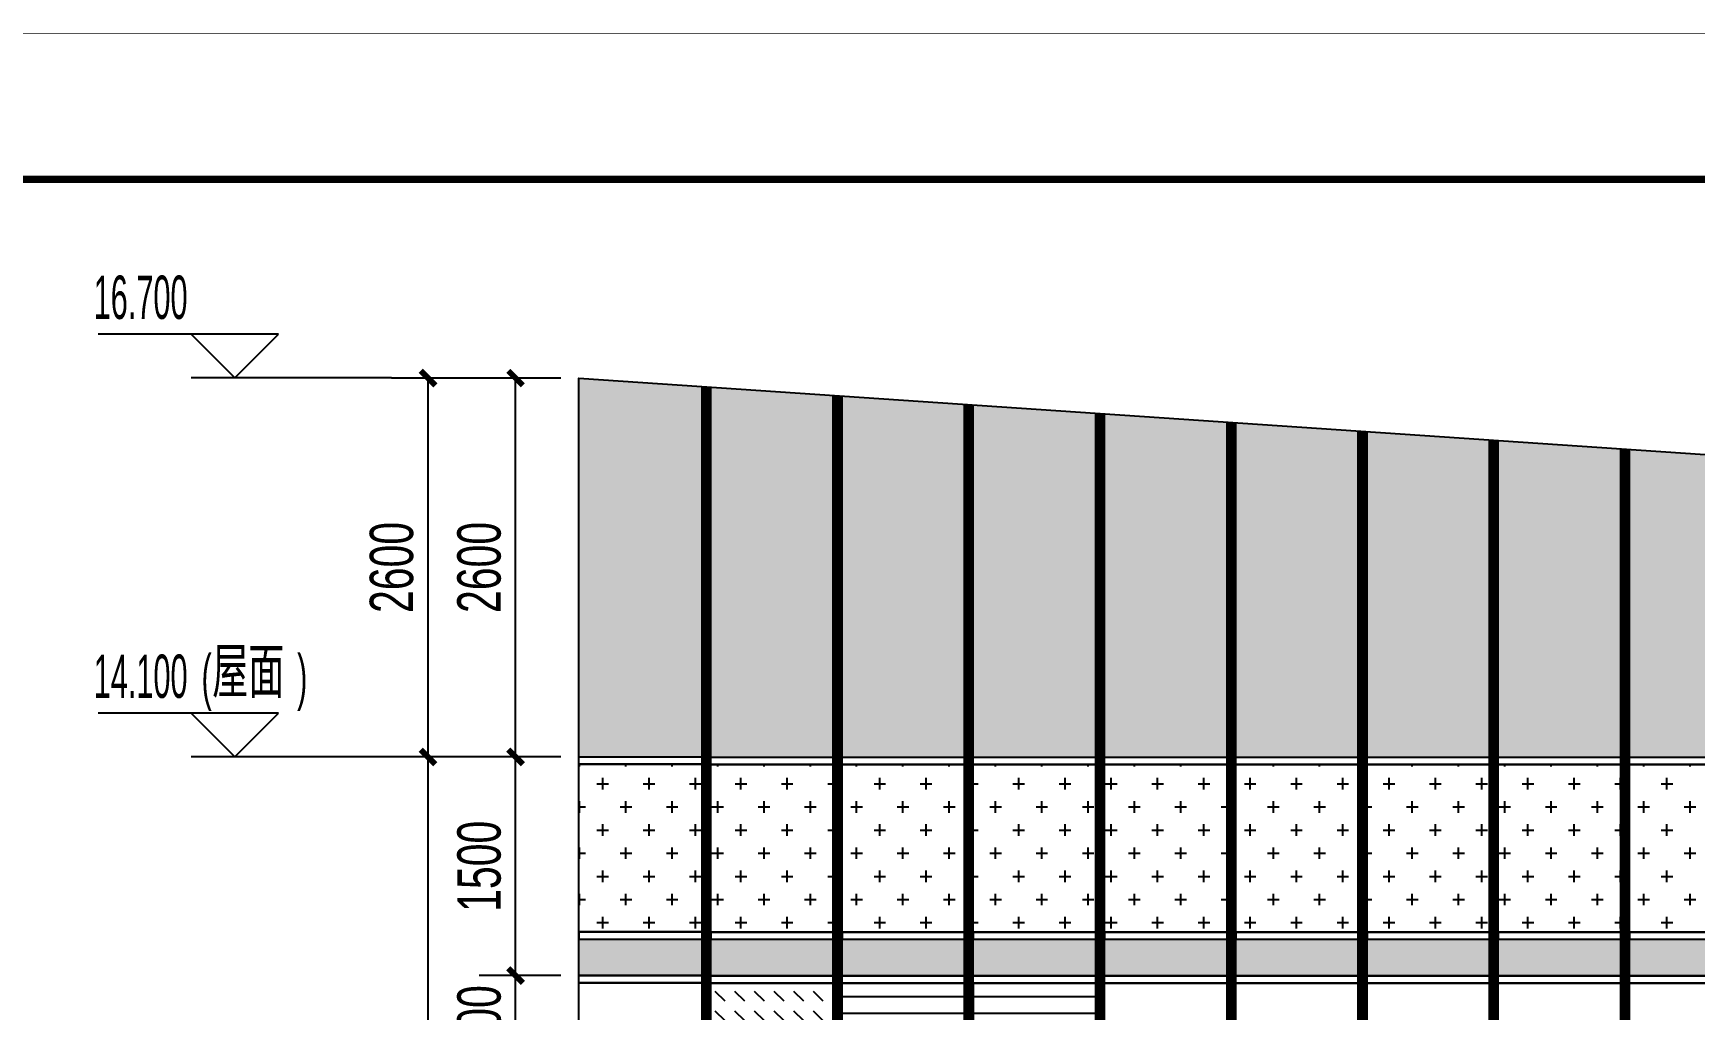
# Model space of a CAD drawing. Extents: x -483182 to 812890, y -390528 to -214858.
# Drawn here: x -247463 to -236069, y -301088 to -294389 of the extents above; entities that cross this region are included whole.
import ezdxf

# ---------------------------------------------------------------- set-up
doc = ezdxf.new("R2010")
doc.units = 0
doc.header["$LTSCALE"] = 1000
doc.header["$MEASUREMENT"] = 0
for name, color, linetype in [('01-标注_尺寸', 124, 'Continuous'), ('01-标注_标高', 200, 'Continuous'), ('02-TEXT_标注', 130, 'Continuous'), ('05-填充_156', 156, 'Continuous'), ('05-填充_168', 168, 'Continuous'), ('05-填充_18', 18, 'Continuous'), ('A-C_幕墙龙骨', 133, 'Continuous'), ('A-C_窗', 140, 'Continuous'), ('外墙百叶', 162, 'Continuous')]:
    doc.layers.add(name, color=color, linetype=linetype)
doc.styles.add('_TCH_DIM', font='ros.shx', dxfattribs={"width": 0.75, "bigfont": 'jd.shx'})
doc.styles.add('_TCH_DIM_T3', font='ros.shx', dxfattribs={"width": 0.705882, "bigfont": 'jd.shx'})
doc.dimstyles.new('_TCH_ARCH&&100', dxfattribs={"dimtxt": 297.5, "dimasz": 100, "dimexe": 250, "dimexo": 300, "dimgap": 100, "dimtad": 1, "dimdec": 0, "dimzin": 0, "dimdsep": 46, "dimtxsty": '_TCH_DIM_T3', "dimblk": 'ARCHTICK', "dimcen": 0.09, "dimclrt": 7, "dimazin": 2, "dimtfac": 1, "dimtdec": 0, "dimtix": 1, "dimtmove": 2, "dimatfit": 3, "dimfxl": 0, "dimtolj": 1, "dimtzin": 0, "dimarcsym": 0})

# ---------------------------------------------------------------- blocks, each defined once
blk = doc.blocks.new('*U125')
at = {"layer": '05-填充_156'}
h = blk.add_hatch(dxfattribs=at)
h.set_pattern_fill('CROSS', color=136, scale=100)
h.set_pattern_definition([(0, (-32142, 313554.43), (158.75, 158.75), [79.375, -238.125]), (90, (-32102.32, 313514.74), (-158.75, 158.75), [79.375, -238.125])])
h.paths.add_polyline_path([(0, 1500), (845, 1500), (845, 350), (0, 350)])
at = {"layer": '05-填充_168'}
h = blk.add_hatch(color=256, dxfattribs=at)
h.dxf.hatch_style = 1
h.paths.add_polyline_path([(0, 300), (845, 300), (845, 50), (0, 50)])
for points in [[(0, 1550), (845, 1550)], [(0, 1500), (845, 1500)], [(0, 350), (845, 350)], [(0, 300), (845, 300)], [(0, 50), (845, 50)], [(0, 0), (845, 0)]]:
    blk.add_lwpolyline(points)
for points in [[(845, 1500), (0, 1500), (0, 1550), (845, 1550)], [(0, 1500), (845, 1500), (845, 350), (0, 350)], [(0, 300), (845, 300), (845, 350), (0, 350)], [(0, 300), (845, 300), (845, 50), (0, 50)], [(845, 0), (0, 0), (0, 50), (845, 50)]]:
    blk.add_lwpolyline(points, close=True)
blk = doc.blocks.new('*U31')
at = {"layer": '05-填充_156'}
h = blk.add_hatch(dxfattribs=at)
h.set_pattern_fill('CROSS', color=136, scale=100)
h.set_pattern_definition([(0, (-32147, 313554.43), (158.75, 158.75), [79.375, -238.125]), (90, (-32107.32, 313514.74), (-158.75, 158.75), [79.375, -238.125])])
h.paths.add_polyline_path([(0, 1500), (840, 1500), (840, 350), (0, 350)])
at = {"layer": '05-填充_168'}
h = blk.add_hatch(color=256, dxfattribs=at)
h.dxf.hatch_style = 1
h.paths.add_polyline_path([(0, 300), (840, 300), (840, 50), (0, 50)])
for points in [[(0, 1550), (840, 1550)], [(0, 1500), (840, 1500)], [(0, 350), (840, 350)], [(0, 300), (840, 300)], [(0, 50), (840, 50)], [(0, 0), (840, 0)]]:
    blk.add_lwpolyline(points)
for points in [[(840, 1500), (0, 1500), (0, 1550), (840, 1550)], [(0, 1500), (840, 1500), (840, 350), (0, 350)], [(0, 300), (840, 300), (840, 350), (0, 350)], [(0, 300), (840, 300), (840, 50), (0, 50)], [(840, 0), (0, 0), (0, 50), (840, 50)]]:
    blk.add_lwpolyline(points, close=True)
blk = doc.blocks.new('*U128')
at = {"layer": 'A-C_窗'}
blk.add_blockref('*U31', (-420, -775), dxfattribs=at)
blk = doc.blocks.new('rtuytujy')
at = {"layer": '05-填充_156'}
h = blk.add_hatch(dxfattribs=at)
h.set_pattern_fill('CROSS', color=136, scale=100)
h.set_pattern_definition([(0, (-185793.5, 360570.77), (158.75, 158.75), [79.375, -238.125]), (90, (-185753.81, 360531.09), (-158.75, 158.75), [79.375, -238.125])])
h.paths.add_polyline_path([(845, 12443), (0, 12500), (0, 9901), (845, 9901)])
h.paths.add_polyline_path([(905, 9900), (1745, 9900), (1745, 12382), (905, 12439)])
h.paths.add_polyline_path([(2645, 12321), (1805, 12378), (1805, 9900), (2645, 9900)])
h.paths.add_polyline_path([(2705, 9900), (3545, 9900), (3545, 12260), (2705, 12317)])
h.paths.add_polyline_path([(4445, 12199), (3605, 12256), (3605, 9900), (4445, 9900)])
h.paths.add_polyline_path([(4505, 9900), (5345, 9900), (5345, 12138), (4505, 12195)])
h.paths.add_polyline_path([(5405, 9900), (6245, 9900), (6245, 12077), (5405, 12134)])
h.paths.add_polyline_path([(7145, 12016), (6305, 12073), (6305, 9900), (7145, 9900)])
h.paths.add_polyline_path([(8045, 11955), (7205, 12012), (7205, 9900), (8045, 9900)])
h.paths.add_polyline_path([(8105, 9900), (8945, 9900), (8945, 11894), (8105, 11951)])
h.paths.add_polyline_path([(9845, 11833), (9005, 11890), (9005, 9900), (9845, 9900)])
h.paths.add_polyline_path([(9905, 9900), (10745, 9900), (10745, 11772), (9905, 11829)])
h.paths.add_polyline_path([(10805, 9900), (11645, 9900), (11645, 11711), (10805, 11768)])
h.paths.add_polyline_path([(11705, 9900), (12545, 9900), (12545, 11650), (11705, 11707)])
h.paths.add_polyline_path([(12605, 9900), (13445, 9900), (13445, 11589), (12605, 11646)])
h.paths.add_polyline_path([(13505, 9900), (14345, 9900), (14345, 11528), (13505, 11585)])
h.paths.add_polyline_path([(14405, 9900), (15245, 9900), (15245, 11467), (14405, 11524)])
h.paths.add_polyline_path([(15305, 9900), (16145, 9900), (16145, 11406), (15305, 11463)])
h.paths.add_polyline_path([(16205, 9900), (17045, 9900), (17045, 11345), (16205, 11402)])
h.paths.add_polyline_path([(17105, 9900), (17945, 9900), (17945, 11284), (17105, 11341)])
h.paths.add_polyline_path([(18845, 11223), (18005, 11280), (18005, 9900), (18845, 9900)])
h.paths.add_polyline_path([(19745, 9900), (19745, 11162), (18905, 11219), (18905, 9900)])
h.paths.add_polyline_path([(20645, 11101), (19805, 11158), (19805, 9900), (20645, 9900)])
h.paths.add_polyline_path([(21545, 11040), (20705, 11097), (20705, 9900), (21545, 9900)])
h.paths.add_polyline_path([(22125, 11000), (21605, 11036), (21605, 9925), (22125, 9925)])
h = blk.add_hatch(dxfattribs=at)
h.set_pattern_fill('DASH', color=256, scale=100, angle=315)
h.set_pattern_definition([(315, (-204666.5, 360570.77), (134.703842, -3e-14), [95.25, -95.25])])
h.paths.add_polyline_path([(1745, 3875), (905, 3875), (905, 1225), (1745, 1225)])
h.paths.add_polyline_path([(1745, 8350), (905, 8350), (905, 5725), (1745, 5725)])
at = {"layer": '外墙百叶'}
h = blk.add_hatch(dxfattribs=at)
h.set_pattern_fill('LINE', color=256, scale=120)
h.set_pattern_definition([(0, (-205566.5, 360570.77), (0, 114.3), [])])
h.paths.add_polyline_path([(1805, 5725), (2645, 5725), (2645, 8350), (1805, 8350)])
h = blk.add_hatch(dxfattribs=at)
h.set_pattern_fill('LINE', color=256, scale=120)
h.set_pattern_definition([(0, (-204666.5, 360570.77), (0, 114.3), [])])
h.paths.add_polyline_path([(2705, 5725), (3545, 5725), (3545, 8350), (2705, 8350)])
blk.add_lwpolyline([(2705, 5725), (3545, 5725), (3545, 8350), (2705, 8350)], close=True)
at = {"layer": '05-填充_18', "const_width": 60}
for points in [[(875, -150), (875, 12441)], [(1775, -150), (1775, 12380)], [(2675, -150), (2675, 12319)], [(3575, -150), (3575, 12258)], [(4475, -150), (4475, 12197)], [(5375, -150), (5375, 12136)], [(6275, -150), (6275, 12075)], [(7175, -150), (7175, 12014)]]:
    blk.add_lwpolyline(points, dxfattribs=at)
at = {"layer": 'A-C_幕墙龙骨'}
for points in [[(845, -150), (845, 12443)], [(905, -150), (905, 12439)], [(1745, -150), (1745, 12382)], [(1805, -150), (1805, 12378)], [(2645, -150), (2645, 12321)], [(2705, -150), (2705, 12317)], [(3545, -150), (3545, 12260)], [(3605, -150), (3605, 12256)], [(4445, -150), (4445, 12199)], [(4505, -150), (4505, 12195)], [(5345, -150), (5345, 12138)], [(5405, -150), (5405, 12134)], [(6245, -150), (6245, 12077)], [(6305, -150), (6305, 12073)], [(7145, -150), (7145, 12016)], [(7205, -150), (7205, 12012)]]:
    blk.add_lwpolyline(points, dxfattribs=at)
at = {"layer": 'A-C_窗'}
blk.add_lwpolyline([(22125, -150), (0, -150), (0, 12500), (22125, 11000), (22125, -150)], dxfattribs=at)
blk.add_blockref('*U125', (0, 8351), dxfattribs=at)
at = {"layer": 'A-C_窗', "color": 0, "linetype": 'ByBlock', "lineweight": -2, "transparency": 16777216}
for p in [(1325, 9125), (2225, 9125), (3125, 9125), (4025, 9125), (4925, 9125), (5825, 9125), (6725, 9125), (7625, 9125)]:
    blk.add_blockref('*U128', p, dxfattribs=at)
blk = doc.blocks.new('图框-A1+1-4')
for points, const_width in [([(0, 0), (1051, 0), (1051, 594), (0, 594)], 0.05), ([(976, 584), (25, 584), (25, 10), (976, 10)], 0.5)]:
    blk.add_lwpolyline(points, close=True, dxfattribs=dict(const_width=const_width))
blk = doc.blocks.new('_ArchTick')
at = {"color": 0, "linetype": 'ByBlock', "const_width": 0.4}
blk.add_lwpolyline([(-0.5, -0.5), (0.5, 0.5)], dxfattribs=at)
blk = doc.blocks.new('*D1824')
at = {"layer": '01-标注_尺寸', "color": 0, "lineweight": -2, "transparency": 16777216}
for p, q in [((-244013, -299354), (-245005, -299354)), ((-244755, -303854), (-244755, -299354)), ((-244013, -303854), (-245005, -303854))]:
    blk.add_line(p, q, dxfattribs=at)
at = {"layer": 'Defpoints', "color": 0, "transparency": 16777216}
for p in [(-244755, -299354), (-243713, -299354), (-243713, -303854)]:
    blk.add_point(p, dxfattribs=at)
at = {"layer": '01-标注_尺寸', "color": 0, "lineweight": -2, "transparency": 16777216, "xscale": 100, "yscale": 100, "zscale": 100}
for p, rotation in [((-244755, -299354), 90), ((-244755, -303854), 270)]:
    blk.add_blockref('_ArchTick', p, dxfattribs=dict(at, rotation=rotation))
at = {"layer": '01-标注_尺寸', "color": 7, "transparency": 16777216, "insert": (-245004, -301604), "char_height": 297.5, "attachment_point": 5, "rotation": 90, "style": '_TCH_DIM_T3'}
blk.add_mtext('\\A1;4500', dxfattribs=at)
blk = doc.blocks.new('*D1825')
at = {"layer": '01-标注_尺寸', "color": 0, "lineweight": -2, "transparency": 16777216}
for p, q in [((-244013, -296755), (-245005, -296755)), ((-244755, -299354), (-244755, -296755)), ((-244013, -299354), (-245005, -299354))]:
    blk.add_line(p, q, dxfattribs=at)
at = {"layer": 'Defpoints', "color": 0, "transparency": 16777216}
for p in [(-244755, -296755), (-243713, -296755), (-243713, -299354)]:
    blk.add_point(p, dxfattribs=at)
at = {"layer": '01-标注_尺寸', "color": 0, "lineweight": -2, "transparency": 16777216, "xscale": 100, "yscale": 100, "zscale": 100}
for p, rotation in [((-244755, -296755), 90), ((-244755, -299354), 270)]:
    blk.add_blockref('_ArchTick', p, dxfattribs=dict(at, rotation=rotation))
at = {"layer": '01-标注_尺寸', "color": 7, "transparency": 16777216, "insert": (-245004, -298054), "char_height": 297.5, "attachment_point": 5, "rotation": 90, "style": '_TCH_DIM_T3'}
blk.add_mtext('\\A1;2600', dxfattribs=at)
blk = doc.blocks.new('*D1835')
at = {"layer": '01-标注_尺寸', "color": 0, "lineweight": -2, "transparency": 16777216}
for p, q in [((-243844, -300854), (-244405, -300854)), ((-244155, -301454), (-244155, -300854)), ((-243844, -301454), (-244405, -301454))]:
    blk.add_line(p, q, dxfattribs=at)
at = {"layer": 'Defpoints', "color": 0, "transparency": 16777216}
for p in [(-244155, -300854), (-243544, -300854), (-243544, -301454)]:
    blk.add_point(p, dxfattribs=at)
at = {"layer": '01-标注_尺寸', "color": 0, "lineweight": -2, "transparency": 16777216, "xscale": 100, "yscale": 100, "zscale": 100}
for p, rotation in [((-244155, -300854), 90), ((-244155, -301454), 270)]:
    blk.add_blockref('_ArchTick', p, dxfattribs=dict(at, rotation=rotation))
at = {"layer": '01-标注_尺寸', "color": 7, "transparency": 16777216, "insert": (-244404, -301154), "char_height": 297.5, "attachment_point": 5, "rotation": 90, "style": '_TCH_DIM_T3'}
blk.add_mtext('\\A1;600', dxfattribs=at)
blk = doc.blocks.new('*D1836')
at = {"layer": '01-标注_尺寸', "color": 0, "lineweight": -2, "transparency": 16777216}
for p, q in [((-243844, -299354), (-244405, -299354)), ((-244155, -300854), (-244155, -299354)), ((-243844, -300854), (-244405, -300854))]:
    blk.add_line(p, q, dxfattribs=at)
at = {"layer": 'Defpoints', "color": 0, "transparency": 16777216}
for p in [(-244155, -299354), (-243544, -299354), (-243544, -300854)]:
    blk.add_point(p, dxfattribs=at)
at = {"layer": '01-标注_尺寸', "color": 0, "lineweight": -2, "transparency": 16777216, "xscale": 100, "yscale": 100, "zscale": 100}
for p, rotation in [((-244155, -299354), 90), ((-244155, -300854), 270)]:
    blk.add_blockref('_ArchTick', p, dxfattribs=dict(at, rotation=rotation))
at = {"layer": '01-标注_尺寸', "color": 7, "transparency": 16777216, "insert": (-244404, -300104), "char_height": 297.5, "attachment_point": 5, "rotation": 90, "style": '_TCH_DIM_T3'}
blk.add_mtext('\\A1;1500', dxfattribs=at)
blk = doc.blocks.new('*D1837')
at = {"layer": '01-标注_尺寸', "color": 0, "lineweight": -2, "transparency": 16777216}
for p, q in [((-243844, -296755), (-244405, -296755)), ((-244155, -299354), (-244155, -296755)), ((-243844, -299354), (-244405, -299354))]:
    blk.add_line(p, q, dxfattribs=at)
at = {"layer": 'Defpoints', "color": 0, "transparency": 16777216}
for p in [(-244155, -296755), (-243544, -296755), (-243544, -299354)]:
    blk.add_point(p, dxfattribs=at)
at = {"layer": '01-标注_尺寸', "color": 0, "lineweight": -2, "transparency": 16777216, "xscale": 100, "yscale": 100, "zscale": 100}
for p, rotation in [((-244155, -296755), 90), ((-244155, -299354), 270)]:
    blk.add_blockref('_ArchTick', p, dxfattribs=dict(at, rotation=rotation))
at = {"layer": '01-标注_尺寸', "color": 7, "transparency": 16777216, "insert": (-244404, -298054), "char_height": 297.5, "attachment_point": 5, "rotation": 90, "style": '_TCH_DIM_T3'}
blk.add_mtext('\\A1;2600', dxfattribs=at)

msp = doc.modelspace()

# ---------------------------------------------------------------- linework, layer by layer
at = {"layer": '01-标注_标高'}
for p, q in [((-245779.8, -296454.3), (-247018.3, -296454.3)), ((-246079.8, -296754.3), (-246379.8, -296454.3)), ((-246079.8, -296754.3), (-245779.8, -296454.3)), ((-245004.8, -296754.3), (-246379.8, -296754.3)), ((-245779.8, -299053.9), (-247018.3, -299053.9)), ((-246079.8, -299353.9), (-246379.8, -299053.9)), ((-246079.8, -299353.9), (-245779.8, -299053.9)), ((-245004.8, -299353.9), (-246379.8, -299353.9))]:
    msp.add_line(p, q, dxfattribs=at)

# ---------------------------------------------------------------- block references
at = {"xscale": 100, "yscale": 100, "zscale": 100}
msp.add_blockref('图框-A1+1-4', (-314980, -353791.9), dxfattribs=at)
at = {"layer": 'A-C_窗'}
msp.add_blockref('rtuytujy', (-243721, -309255), dxfattribs=at)

# ---------------------------------------------------------------- texts
at = {"layer": '02-TEXT_标注', "style": '_TCH_DIM'}
for s, height, width, p in [('16.700', 297.5, 0.529412, (-247048.3, -296349.3)), ('(', 297.5, 0.529412, (-246308.5, -298948.9)), ('屋面', 347.29, 0.75, (-246235, -298948.9)), (')', 297.5, 0.529412, (-245653.1, -298948.9)), ('14.100', 297.5, 0.529412, (-247048.3, -298948.9))]:
    msp.add_text(s, height=height, dxfattribs=dict(at, width=width)).set_placement(p)

# ---------------------------------------------------------------- dimensions: what is measured, and where the dimension line sits
at = {"layer": '01-标注_尺寸'}
for p1, p2, distance, picture, middle in [((-243712.6, -299354.3), (-243712.6, -296754.6), 1042.2, '*D1825', (-245003.6, -298054.4)), ((-243544.5, -299354.3), (-243544.5, -296754.6), 610.3, '*D1837', (-244403.6, -298054.4)), ((-243712.6, -303854.3), (-243712.6, -299354.3), 1042.2, '*D1824', (-245003.6, -301604.3)), ((-243544.5, -300853.9), (-243544.5, -299354.3), 610.3, '*D1836', (-244403.6, -300104.1)), ((-243544.5, -301454.3), (-243544.5, -300853.9), 610.3, '*D1835', (-244403.6, -301154.1))]:
    dim = msp.add_aligned_dim(p1=p1, p2=p2, distance=distance, dimstyle='_TCH_ARCH&&100', dxfattribs=at)
    dim.commit()
    dim.dimension.update_dxf_attribs({"geometry": picture, "text_midpoint": middle})

doc.saveas('drawing.dxf')
